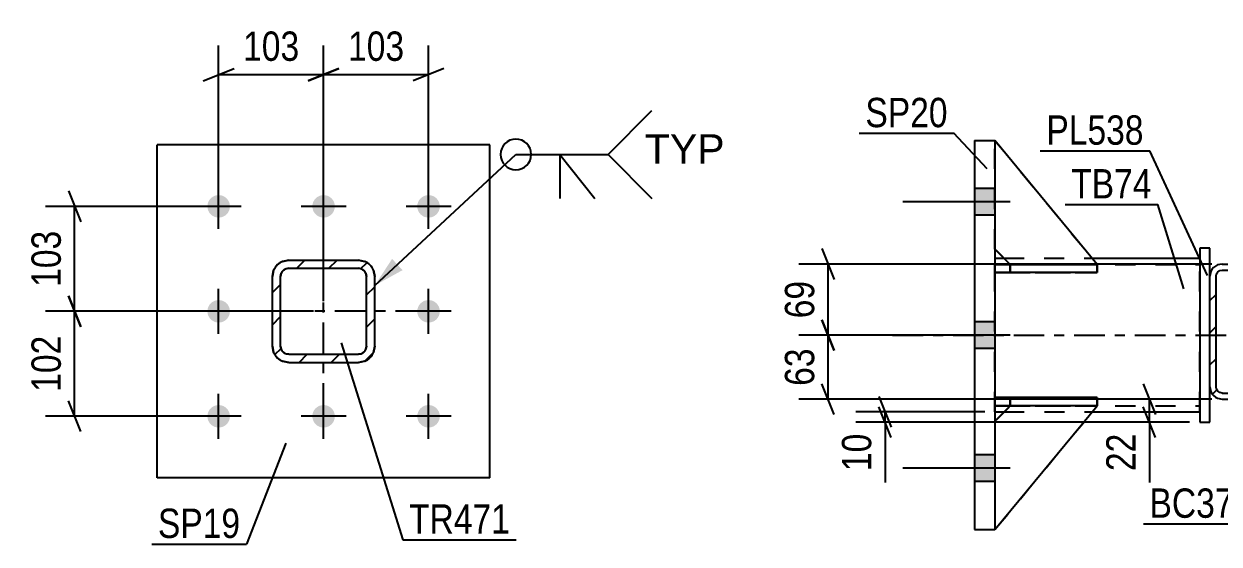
# Model space of a CAD drawing. Header units: millimetres. Extents: x 0 to 841, y 0 to 594.
# Drawn here: x 92.2 to 209, y 141.3 to 192.1 of the extents above; entities that cross this region are included whole.
import ezdxf

# ---------------------------------------------------------------- set-up
doc = ezdxf.new("R2010")
doc.units = ezdxf.units.MM
doc.linetypes.add('DXK_LINE_DOT2', pattern=[3.9198, 1.9599, -1.9599])
doc.linetypes.add('DXK_LINE_DOT3', pattern=[5.9187, 2.979, -0.9799, 0.9799, -0.9799])
doc.styles.add('Arial', font='ARIAL.TTF', dxfattribs={"height": 0.2})
doc.styles.add('Arial Narrow', font='ARIALN.TTF', dxfattribs={"height": 0.2})

# ---------------------------------------------------------------- blocks, each defined once
blk = doc.blocks.new('Part-814521622-6647 - 6501')
at = {"color": 2, "linetype": 'Continuous'}
for p, q in [((137.77, 180.25), (105.27, 180.25)), ((105.27, 147.75), (105.27, 180.25)), ((137.77, 147.75), (137.77, 180.25)), ((137.77, 147.75), (105.27, 147.75))]:
    blk.add_line(p, q, dxfattribs=at)
blk = doc.blocks.new('Bolt-814521622-6539 - 6501')
at = {"linetype": 'Continuous'}
for points in [[(111.27, 173.15, -1), (111.27, 175.35, -1)], [(121.52, 173.15, -1), (121.52, 175.35, -1)], [(131.77, 173.15, -1), (131.77, 175.35, -1)], [(111.27, 162.9, -1), (111.27, 165.1, -1)], [(131.77, 162.9, -1), (131.77, 165.1, -1)], [(111.27, 152.65, -1), (111.27, 154.85, -1)], [(121.52, 152.65, -1), (121.52, 154.85, -1)], [(131.77, 152.65, -1), (131.77, 154.85, -1)]]:
    blk.add_hatch(color=1, dxfattribs=at).paths.add_polyline_path(points)
at = {"color": 1, "linetype": 'Continuous'}
for p, q in [((111.27, 172.05), (111.27, 176.45)), ((121.52, 172.05), (121.52, 176.45)), ((131.77, 172.05), (131.77, 176.45)), ((113.47, 174.25), (109.07, 174.25)), ((123.72, 174.25), (119.32, 174.25)), ((133.97, 174.25), (129.57, 174.25)), ((111.27, 161.8), (111.27, 166.2)), ((131.77, 161.8), (131.77, 166.2)), ((113.47, 164), (109.07, 164)), ((133.97, 164), (129.57, 164)), ((111.27, 151.55), (111.27, 155.95)), ((121.52, 151.55), (121.52, 155.95)), ((131.77, 151.55), (131.77, 155.95)), ((113.47, 153.75), (109.07, 153.75)), ((123.72, 153.75), (119.32, 153.75)), ((133.97, 153.75), (129.57, 153.75))]:
    blk.add_line(p, q, dxfattribs=at)
blk = doc.blocks.new('Part-814521622-6546 - 6501')
at = {"linetype": 'Continuous'}
h = blk.add_hatch(dxfattribs=at)
h.set_pattern_fill('', scale=0.7, style=0, pattern_type=0)
h.set_pattern_definition([(45, (125.5346, 159.1257), (-1.57154, 1.57154), [])])
h.paths.add_polyline_path([(124.92, 159), (125.53, 159.13), (126.05, 159.47), (126.4, 159.99), (126.52, 160.6), (126.52, 167.4), (126.4, 168.02), (126.05, 168.54), (125.53, 168.88), (124.92, 169), (118.12, 169), (117.51, 168.88), (116.99, 168.54), (116.64, 168.02), (116.52, 167.4), (116.52, 160.6), (116.64, 159.99), (116.99, 159.47), (117.51, 159.13), (118.12, 159)])
h.paths.add_polyline_path([(118.12, 159.8), (117.82, 159.86), (117.56, 160.04), (117.38, 160.3), (117.32, 160.6), (117.32, 167.4), (117.38, 167.71), (117.56, 167.97), (117.82, 168.14), (118.12, 168.2), (124.92, 168.2), (125.23, 168.14), (125.49, 167.97), (125.66, 167.71), (125.72, 167.4), (125.72, 160.6), (125.66, 160.3), (125.49, 160.04), (125.23, 159.86), (124.92, 159.8)])
at = {"color": 7, "linetype": 'DXK_LINE_DOT3'}
for p, q in [((121.52, 154), (121.52, 174)), ((131.52, 164), (111.52, 164))]:
    blk.add_line(p, q, dxfattribs=at)
at = {"color": 7, "linetype": 'DXK_LINE_DOT2'}
for p, q in [((117.51, 168.88), (118.12, 169)), ((118.12, 168.2), (117.82, 168.14)), ((118.12, 169), (124.92, 169)), ((118.12, 168.2), (124.92, 168.2)), ((124.92, 169), (125.53, 168.88)), ((125.23, 168.14), (124.92, 168.2)), ((116.52, 167.4), (116.64, 168.02)), ((116.52, 160.6), (116.52, 167.4)), ((117.38, 167.71), (117.32, 167.4)), ((117.32, 160.6), (117.32, 167.4)), ((125.72, 167.4), (125.66, 167.71)), ((125.72, 160.6), (125.72, 167.4)), ((126.4, 168.02), (126.52, 167.4)), ((126.52, 160.6), (126.52, 167.4)), ((116.64, 159.99), (116.52, 160.6)), ((117.32, 160.6), (117.38, 160.3)), ((125.66, 160.3), (125.72, 160.6)), ((126.52, 160.6), (126.4, 159.99)), ((118.12, 159), (117.51, 159.13)), ((117.82, 159.86), (118.12, 159.8)), ((118.12, 159.8), (124.92, 159.8)), ((118.12, 159), (124.92, 159)), ((124.92, 159.8), (125.23, 159.86)), ((125.53, 159.13), (124.92, 159))]:
    blk.add_line(p, q, dxfattribs=at)
at = {"color": 2, "linetype": 'Continuous'}
for p, q in [((118.12, 169), (117.51, 168.88)), ((117.82, 168.14), (118.12, 168.2)), ((118.12, 169), (124.92, 169)), ((118.12, 168.2), (124.92, 168.2)), ((125.53, 168.88), (124.92, 169)), ((124.92, 168.2), (125.23, 168.14)), ((116.64, 168.02), (116.52, 167.4)), ((116.52, 160.6), (116.52, 167.4)), ((117.32, 167.4), (117.38, 167.71)), ((117.32, 160.6), (117.32, 167.4)), ((125.66, 167.71), (125.72, 167.4)), ((125.72, 160.6), (125.72, 167.4)), ((126.52, 167.4), (126.4, 168.02)), ((126.52, 160.6), (126.52, 167.4)), ((116.52, 160.6), (116.64, 159.99)), ((117.38, 160.3), (117.32, 160.6)), ((125.72, 160.6), (125.66, 160.3)), ((126.4, 159.99), (126.52, 160.6)), ((117.51, 159.13), (118.12, 159)), ((118.12, 159.8), (117.82, 159.86)), ((118.12, 159.8), (124.92, 159.8)), ((118.12, 159), (124.92, 159)), ((125.23, 159.86), (124.92, 159.8)), ((124.92, 159), (125.53, 159.13))]:
    blk.add_line(p, q, dxfattribs=at)
at = {"color": 7, "linetype": 'DXK_LINE_DOT2'}
for centre, radius, start, end in [((118.12, 167.4), 1.6, 112.5, 157.5), ((118.12, 167.4), 0.8, 112.5, 157.5), ((124.92, 167.4), 0.8, 22.5, 67.5), ((124.92, 167.4), 1.6, 22.5, 67.5), ((118.12, 160.6), 1.6, 202.5, 247.5), ((118.12, 160.6), 0.8, 202.5, 247.5), ((124.92, 160.6), 0.8, 292.5, 337.5), ((124.92, 160.6), 1.6, 292.5, 337.5)]:
    blk.add_arc(centre, radius, start, end, dxfattribs=at)
at = {"color": 2, "linetype": 'Continuous'}
for centre, radius, start, end in [((118.12, 167.4), 1.6, 112.5, 157.5), ((118.12, 167.4), 0.8, 112.5, 157.5), ((124.92, 167.4), 0.8, 22.5, 67.5), ((124.92, 167.4), 1.6, 22.5, 67.5), ((118.12, 160.6), 1.6, 202.5, 247.5), ((118.12, 160.6), 0.8, 202.5, 247.5), ((124.92, 160.6), 0.8, 292.5, 337.5), ((124.92, 160.6), 1.6, 292.5, 337.5)]:
    blk.add_arc(centre, radius, start, end, dxfattribs=at)
blk = doc.blocks.new('Part-814521622-6793 - 6751')
at = {"color": 2, "linetype": 'Continuous'}
for p, q in [((188.59, 154.77), (187.09, 153.27)), ((187.09, 142.68), (197.09, 154.77)), ((197.09, 154.77), (188.59, 154.77)), ((188.59, 154.77), (188.59, 154.77)), ((197.09, 154.77), (197.09, 154.77))]:
    blk.add_line(p, q, dxfattribs=at)
at = {"color": 7, "linetype": 'DXK_LINE_DOT2'}
for p, q in [((187.09, 153.27), (188.59, 154.77)), ((187.09, 142.68), (197.09, 154.77)), ((188.59, 154.77), (197.09, 154.77)), ((187.09, 153.27), (187.09, 142.68))]:
    blk.add_line(p, q, dxfattribs=at)
blk = doc.blocks.new('Part-814521622-6782 - 6751')
at = {"color": 7, "linetype": 'DXK_LINE_DOT2'}
for p, q in [((188.59, 154.77), (187.09, 153.27)), ((187.09, 142.68), (197.09, 154.77)), ((187.09, 153.27), (188.59, 154.77)), ((187.09, 142.68), (197.09, 154.77)), ((197.09, 154.77), (188.59, 154.77)), ((188.59, 154.77), (188.59, 154.77)), ((188.59, 154.77), (197.09, 154.77)), ((197.09, 154.77), (197.09, 154.77)), ((187.09, 153.27), (187.09, 142.68))]:
    blk.add_line(p, q, dxfattribs=at)
blk = doc.blocks.new('Part-814521622-6766 - 6751')
at = {"linetype": 'Continuous'}
h = blk.add_hatch(dxfattribs=at)
h.set_pattern_fill('', scale=0.7, style=0, pattern_type=0)
h.set_pattern_definition([(45, (220.5468, 155.5135), (-1.57154, 1.57154), [])])
h.paths.add_polyline_path([(220.09, 155.42), (220.55, 155.51), (220.94, 155.77), (221.2, 156.16), (221.29, 156.62), (221.29, 167.42), (221.2, 167.88), (220.94, 168.27), (220.55, 168.53), (220.09, 168.62), (209.29, 168.62), (208.83, 168.53), (208.44, 168.27), (208.18, 167.88), (208.09, 167.42), (208.09, 156.62), (208.18, 156.16), (208.44, 155.77), (208.83, 155.51), (209.29, 155.42)])
h.paths.add_polyline_path([(209.29, 156.02), (209.06, 156.07), (208.86, 156.2), (208.73, 156.39), (208.69, 156.62), (208.69, 167.42), (208.73, 167.65), (208.86, 167.85), (209.06, 167.98), (209.29, 168.02), (220.09, 168.02), (220.32, 167.98), (220.51, 167.85), (220.64, 167.65), (220.69, 167.42), (220.69, 156.62), (220.64, 156.39), (220.51, 156.2), (220.32, 156.07), (220.09, 156.02)])
at = {"color": 2, "linetype": 'Continuous'}
for p, q in [((209.29, 168.62), (208.83, 168.53)), ((209.29, 168.62), (220.09, 168.62)), ((220.55, 168.53), (220.09, 168.62)), ((208.18, 167.88), (208.09, 167.42)), ((208.09, 156.62), (208.09, 167.42)), ((208.69, 167.42), (208.73, 167.65)), ((208.69, 156.62), (208.69, 167.42)), ((208.73, 167.65), (208.86, 167.85)), ((208.86, 167.85), (209.06, 167.98)), ((209.06, 167.98), (209.29, 168.02)), ((209.29, 168.02), (220.09, 168.02)), ((220.09, 168.02), (220.32, 167.98)), ((220.32, 167.98), (220.51, 167.85)), ((220.51, 167.85), (220.64, 167.65)), ((220.64, 167.65), (220.69, 167.42)), ((220.69, 156.62), (220.69, 167.42)), ((221.29, 167.42), (221.2, 167.88)), ((221.29, 156.62), (221.29, 167.42)), ((208.09, 156.62), (208.18, 156.16)), ((208.73, 156.39), (208.69, 156.62)), ((220.69, 156.62), (220.64, 156.39)), ((221.2, 156.16), (221.29, 156.62)), ((208.86, 156.2), (208.73, 156.39)), ((208.83, 155.51), (209.29, 155.42)), ((209.06, 156.07), (208.86, 156.2)), ((209.29, 156.02), (209.06, 156.07)), ((209.29, 156.02), (220.09, 156.02)), ((209.29, 155.42), (220.09, 155.42)), ((220.32, 156.07), (220.09, 156.02)), ((220.09, 155.42), (220.55, 155.51)), ((220.51, 156.2), (220.32, 156.07)), ((220.64, 156.39), (220.51, 156.2))]:
    blk.add_line(p, q, dxfattribs=at)
at = {"color": 7, "linetype": 'DXK_LINE_DOT3'}
blk.add_line((214.69, 162.02), (214.69, 162.02), dxfattribs=at)
at = {"color": 2, "linetype": 'Continuous'}
for centre, start, end in [((209.29, 167.42), 112.5, 157.5), ((220.09, 167.42), 22.5, 67.5), ((209.29, 156.62), 202.5, 247.5), ((220.09, 156.62), 292.5, 337.5)]:
    blk.add_arc(centre, 1.2, start, end, dxfattribs=at)
blk = doc.blocks.new('Part-814521622-6788 - 6751')
at = {"color": 2, "linetype": 'Continuous'}
for p, q in [((187.09, 154.78), (187.09, 155.58)), ((197.09, 155.58), (187.09, 155.58)), ((197.09, 154.78), (197.09, 155.58)), ((197.09, 154.78), (187.09, 154.78)), ((187.09, 154.78), (187.09, 154.78))]:
    blk.add_line(p, q, dxfattribs=at)
at = {"color": 7, "linetype": 'DXK_LINE_DOT2'}
for p, q in [((188.59, 155.58), (187.09, 155.58)), ((188.59, 154.78), (188.59, 155.58)), ((197.09, 155.58), (188.59, 155.58)), ((187.09, 154.78), (188.59, 154.78)), ((188.59, 154.78), (197.09, 154.78))]:
    blk.add_line(p, q, dxfattribs=at)
blk = doc.blocks.new('Part-814521622-6789 - 6751')
at = {"color": 7, "linetype": 'DXK_LINE_DOT2'}
for p, q in [((187.09, 168.58), (188.59, 168.58)), ((196.85, 168.58), (187.09, 168.58)), ((187.09, 168.58), (187.09, 168.58)), ((187.09, 168.58), (187.09, 167.78)), ((187.09, 168.58), (187.09, 167.78)), ((188.59, 168.58), (197.09, 168.58)), ((188.59, 168.58), (188.59, 167.78)), ((197.09, 168.58), (197.09, 167.78)), ((188.59, 167.78), (187.09, 167.78)), ((187.09, 167.78), (197.09, 167.78)), ((187.09, 167.78), (187.09, 167.78)), ((197.09, 167.78), (188.59, 167.78))]:
    blk.add_line(p, q, dxfattribs=at)
blk = doc.blocks.new('Part-814521622-6790 - 6751')
at = {"color": 7, "linetype": 'DXK_LINE_DOT2'}
for p, q in [((187.09, 155.58), (188.59, 155.58)), ((197.09, 155.58), (187.09, 155.58)), ((187.09, 155.58), (187.09, 155.58)), ((187.09, 155.58), (187.09, 154.78)), ((187.09, 155.58), (187.09, 154.78)), ((188.59, 155.58), (197.09, 155.58)), ((188.59, 155.58), (188.59, 154.78)), ((197.09, 155.58), (197.09, 154.78)), ((188.59, 154.78), (187.09, 154.78)), ((187.09, 154.78), (197.09, 154.78)), ((187.09, 154.78), (187.09, 154.78)), ((197.09, 154.78), (188.59, 154.78))]:
    blk.add_line(p, q, dxfattribs=at)
blk = doc.blocks.new('Part-814521622-6791 - 6751')
at = {"color": 2, "linetype": 'Continuous'}
for p, q in [((197.09, 168.57), (187.09, 180.68)), ((188.58, 168.58), (187.09, 170.07)), ((195.84, 168.57), (197.09, 168.57)), ((197.09, 168.57), (197.09, 168.57))]:
    blk.add_line(p, q, dxfattribs=at)
at = {"color": 7, "linetype": 'DXK_LINE_DOT2'}
for p, q in [((187.09, 170.07), (187.09, 180.68)), ((187.09, 180.68), (197.09, 168.57)), ((188.59, 168.57), (187.09, 170.07)), ((188.59, 168.57), (188.58, 168.58)), ((197.09, 168.57), (188.59, 168.57)), ((188.59, 168.57), (188.59, 168.57)), ((188.59, 168.57), (195.84, 168.57))]:
    blk.add_line(p, q, dxfattribs=at)
blk = doc.blocks.new('Part-814521622-6792 - 6751')
at = {"color": 7, "linetype": 'DXK_LINE_DOT2'}
for p, q in [((187.09, 170.07), (187.09, 180.68)), ((187.09, 180.68), (197.09, 168.57)), ((187.09, 180.68), (197.09, 168.57)), ((188.59, 168.57), (187.09, 170.07)), ((188.59, 168.57), (187.09, 170.07)), ((197.09, 168.57), (188.59, 168.57)), ((188.59, 168.57), (188.59, 168.57)), ((188.59, 168.57), (197.09, 168.57)), ((197.09, 168.57), (197.09, 168.57))]:
    blk.add_line(p, q, dxfattribs=at)
blk = doc.blocks.new('Part-814521622-6801 - 6751')
at = {"color": 2, "linetype": 'Continuous'}
for p, q in [((185.09, 180.68), (187.09, 180.68)), ((185.09, 180.68), (185.09, 142.68)), ((187.09, 180.68), (187.09, 142.68)), ((185.09, 142.68), (187.09, 142.68))]:
    blk.add_line(p, q, dxfattribs=at)
blk = doc.blocks.new('Part-814521622-6807 - 6751')
at = {"color": 2, "linetype": 'Continuous'}
for p, q in [((187.09, 167.78), (187.09, 168.58)), ((187.09, 168.58), (195.84, 168.58)), ((197.09, 168.58), (197.08, 168.58)), ((197.09, 167.78), (197.09, 168.58)), ((197.09, 167.78), (187.09, 167.78)), ((187.09, 167.78), (187.09, 167.78))]:
    blk.add_line(p, q, dxfattribs=at)
at = {"color": 7, "linetype": 'DXK_LINE_DOT2'}
for p, q in [((188.59, 168.58), (187.09, 168.58)), ((188.59, 167.78), (188.59, 168.58)), ((188.59, 168.58), (197.08, 168.58)), ((187.09, 167.78), (188.59, 167.78)), ((188.59, 167.78), (197.09, 167.78))]:
    blk.add_line(p, q, dxfattribs=at)
blk = doc.blocks.new('Part-814521622-6839 - 6751')
at = {"color": 2, "linetype": 'Continuous'}
for p, q in [((187.09, 169.18), (187.98, 169.18)), ((196.58, 169.18), (207.09, 169.18)), ((187.09, 154.18), (188, 154.18)), ((196.6, 154.18), (207.09, 154.18))]:
    blk.add_line(p, q, dxfattribs=at)
at = {"color": 7, "linetype": 'DXK_LINE_DOT2'}
for p, q in [((187.09, 154.18), (187.09, 169.18)), ((187.09, 168.58), (207.09, 168.58)), ((187.98, 169.18), (196.58, 169.18)), ((207.09, 154.18), (207.09, 169.18)), ((187.09, 154.78), (207.09, 154.78)), ((188, 154.18), (196.6, 154.18))]:
    blk.add_line(p, q, dxfattribs=at)
at = {"color": 7, "linetype": 'DXK_LINE_DOT3'}
blk.add_line((177.09, 161.68), (217.09, 161.68), dxfattribs=at)
blk = doc.blocks.new('Part-814521622-6844 - 6751')
at = {"color": 2, "linetype": 'Continuous'}
for p, q in [((208.09, 170.18), (207.09, 170.18)), ((207.09, 170.18), (207.09, 153.18)), ((208.09, 167.42), (208.09, 170.18)), ((208.09, 153.18), (208.09, 156.62)), ((207.09, 153.18), (208.09, 153.18))]:
    blk.add_line(p, q, dxfattribs=at)
at = {"color": 7, "linetype": 'DXK_LINE_DOT2'}
blk.add_line((208.09, 156.62), (208.09, 167.42), dxfattribs=at)
blk = doc.blocks.new('Bolt-814521622-6887 - 6751')
at = {"linetype": 'Continuous'}
for points in [[(187.09, 173.38), (187.09, 175.98), (185.09, 175.98), (185.09, 173.38)], [(187.09, 173.38), (187.09, 175.98), (185.09, 175.98), (185.09, 173.38)], [(187.09, 173.38), (187.09, 175.98), (185.09, 175.98), (185.09, 173.38)], [(187.09, 160.38), (187.09, 162.98), (185.09, 162.98), (185.09, 160.38)], [(187.09, 160.38), (187.09, 162.98), (185.09, 162.98), (185.09, 160.38)], [(187.09, 147.38), (187.09, 149.98), (185.09, 149.98), (185.09, 147.38)], [(187.09, 147.38), (187.09, 149.98), (185.09, 149.98), (185.09, 147.38)], [(187.09, 147.38), (187.09, 149.98), (185.09, 149.98), (185.09, 147.38)]]:
    blk.add_hatch(color=1, dxfattribs=at).paths.add_polyline_path(points)
at = {"color": 1, "linetype": 'Continuous'}
for p, q in [((187.09, 175.98), (185.09, 175.98)), ((187.09, 175.98), (185.09, 175.98)), ((187.09, 175.98), (185.09, 175.98)), ((188.59, 174.68), (178.09, 174.68)), ((188.59, 174.68), (178.09, 174.68)), ((188.59, 174.68), (178.09, 174.68)), ((187.09, 173.38), (185.09, 173.38)), ((187.09, 173.38), (185.09, 173.38)), ((187.09, 173.38), (185.09, 173.38)), ((187.09, 162.98), (185.09, 162.98)), ((187.09, 162.98), (185.09, 162.98)), ((188.59, 161.68), (178.09, 161.68)), ((188.59, 161.68), (178.09, 161.68)), ((187.09, 160.38), (185.09, 160.38)), ((187.09, 160.38), (185.09, 160.38)), ((187.09, 149.98), (185.09, 149.98)), ((187.09, 149.98), (185.09, 149.98)), ((187.09, 149.98), (185.09, 149.98)), ((188.59, 148.68), (178.09, 148.68)), ((188.59, 148.68), (178.09, 148.68)), ((188.59, 148.68), (178.09, 148.68)), ((187.09, 147.38), (185.09, 147.38)), ((187.09, 147.38), (185.09, 147.38)), ((187.09, 147.38), (185.09, 147.38))]:
    blk.add_line(p, q, dxfattribs=at)
blk = doc.blocks.new('StraightDimension-814521622-6667 - 6501')
at = {"color": 7, "linetype": 'Continuous'}
for p, q in [((96.6, 165.5), (97.8, 162.5)), ((120.52, 164), (94.35, 164)), ((97.2, 153.75), (97.2, 164)), ((97.8, 152.25), (96.6, 155.25)), ((110.27, 153.75), (94.35, 153.75))]:
    blk.add_line(p, q, dxfattribs=at)
at = {"color": 0}
blk.add_wipeout([(96.45, 162.22), (92.25, 162.22), (92.25, 155.54), (96.45, 155.54)], dxfattribs=at)
at = {"color": 3, "style": 'Arial Narrow'}
blk.add_text('102', height=2.863, rotation=90.0002, dxfattribs=at).set_placement((95.85, 156.14))
blk = doc.blocks.new('StraightDimension-814521622-6684 - 6501')
at = {"color": 7, "linetype": 'Continuous'}
for p, q in [((96.6, 175.75), (97.8, 172.75)), ((110.27, 174.25), (94.35, 174.25)), ((97.2, 164), (97.2, 174.25)), ((97.8, 162.5), (96.6, 165.5)), ((120.52, 164), (94.35, 164))]:
    blk.add_line(p, q, dxfattribs=at)
at = {"color": 0}
blk.add_wipeout([(96.45, 172.47), (92.25, 172.47), (92.25, 165.79), (96.45, 165.79)], dxfattribs=at)
at = {"color": 3, "style": 'Arial Narrow'}
blk.add_text('103', height=2.863, rotation=90.0002, dxfattribs=at).set_placement((95.85, 166.39))
blk = doc.blocks.new('StraightDimension-814521622-6702 - 6501')
at = {"color": 7, "linetype": 'Continuous'}
for p, q in [((111.27, 175.25), (111.27, 189.96)), ((121.52, 165), (121.52, 189.96)), ((109.77, 186.51), (112.77, 187.71)), ((111.27, 187.11), (121.52, 187.11)), ((123.02, 187.71), (120.02, 186.51))]:
    blk.add_line(p, q, dxfattribs=at)
at = {"color": 0}
blk.add_wipeout([(119.74, 187.86), (119.74, 192.06), (113.06, 192.06), (113.06, 187.86)], dxfattribs=at)
at = {"color": 3, "style": 'Arial Narrow'}
blk.add_text('103', height=2.863, dxfattribs=at).set_placement((113.66, 188.46))
blk = doc.blocks.new('StraightDimension-814521622-6719 - 6501')
at = {"color": 7, "linetype": 'Continuous'}
for p, q in [((121.52, 165), (121.52, 189.96)), ((131.77, 175.25), (131.77, 189.96)), ((120.02, 186.51), (123.02, 187.71)), ((121.52, 187.11), (131.77, 187.11)), ((133.27, 187.71), (130.27, 186.51))]:
    blk.add_line(p, q, dxfattribs=at)
at = {"color": 0}
blk.add_wipeout([(129.99, 187.86), (129.99, 192.06), (123.31, 192.06), (123.31, 187.86)], dxfattribs=at)
at = {"color": 3, "style": 'Arial Narrow'}
blk.add_text('103', height=2.863, dxfattribs=at).set_placement((123.91, 188.46))
blk = doc.blocks.new('StraightDimension-814521622-6938 - 6751')
at = {"color": 7, "linetype": 'Continuous'}
for p, q in [((170.19, 170.12), (171.39, 167.12)), ((208.29, 168.62), (167.94, 168.62)), ((170.79, 161.68), (170.79, 168.62)), ((171.39, 160.18), (170.19, 163.18)), ((179.13, 161.68), (167.94, 161.68))]:
    blk.add_line(p, q, dxfattribs=at)
at = {"color": 0}
blk.add_wipeout([(170.04, 167.58), (165.84, 167.58), (165.84, 162.72), (170.04, 162.72)], dxfattribs=at)
at = {"color": 3, "style": 'Arial Narrow'}
blk.add_text('69', height=2.863, rotation=90.0002, dxfattribs=at).set_placement((169.44, 163.32))
blk = doc.blocks.new('StraightDimension-814521622-6980 - 6751')
at = {"color": 7, "linetype": 'Continuous'}
for p, q in [((201.58, 156.92), (202.78, 153.92)), ((208.29, 155.42), (199.33, 155.42)), ((202.18, 153.18), (202.18, 155.42)), ((202.78, 151.68), (201.58, 154.68)), ((206.09, 153.18), (199.33, 153.18)), ((202.18, 153.18), (202.18, 147.28)), ((202.18, 153.18), (202.18, 147.28))]:
    blk.add_line(p, q, dxfattribs=at)
at = {"color": 0}
blk.add_wipeout([(201.43, 152.66), (197.23, 152.66), (197.23, 147.8), (201.43, 147.8)], dxfattribs=at)
at = {"color": 3, "style": 'Arial Narrow'}
blk.add_text('22', height=2.863, rotation=90.0002, dxfattribs=at).set_placement((200.83, 148.4))
blk = doc.blocks.new('StraightDimension-814521622-7013 - 6751')
at = {"color": 7, "linetype": 'Continuous'}
for p, q in [((175.76, 155.68), (176.96, 152.68)), ((186.09, 154.18), (173.51, 154.18)), ((176.96, 151.68), (175.76, 154.68)), ((176.36, 153.18), (176.36, 154.18)), ((206.09, 153.18), (173.51, 153.18)), ((176.36, 153.18), (176.36, 147.28)), ((176.36, 153.18), (176.36, 147.28))]:
    blk.add_line(p, q, dxfattribs=at)
at = {"color": 0}
blk.add_wipeout([(175.61, 152.66), (171.41, 152.66), (171.41, 147.8), (175.61, 147.8)], dxfattribs=at)
at = {"color": 3, "style": 'Arial Narrow'}
blk.add_text('10', height=2.863, rotation=90.0002, dxfattribs=at).set_placement((175.01, 148.4))
blk = doc.blocks.new('StraightDimension-814521622-6949 - 6751')
at = {"color": 7, "linetype": 'Continuous'}
for p, q in [((170.19, 163.18), (171.39, 160.18)), ((179.13, 161.68), (167.94, 161.68)), ((170.79, 155.42), (170.79, 161.68)), ((171.39, 153.92), (170.19, 156.92)), ((208.29, 155.42), (167.94, 155.42))]:
    blk.add_line(p, q, dxfattribs=at)
at = {"color": 0}
blk.add_wipeout([(170.04, 160.98), (165.84, 160.98), (165.84, 156.12), (170.04, 156.12)], dxfattribs=at)
at = {"color": 3, "style": 'Arial Narrow'}
blk.add_text('63', height=2.863, rotation=90.0002, dxfattribs=at).set_placement((169.44, 156.72))
blk = doc.blocks.new('Mark-814521622-6643 - 6501')
at = {"color": 30, "linetype": 'Continuous'}
for p in [(117.83, 151.11), (104.74, 141.27)]:
    blk.add_line(p, (113.98, 141.27), dxfattribs=at)
at = {"color": 0}
blk.add_wipeout([(113.38, 141.87), (113.38, 144.87), (105.34, 144.87), (105.34, 141.87)], dxfattribs=at)
blk.add_wipeout([(113.38, 141.87), (113.38, 144.87), (105.34, 144.87), (105.34, 141.87)], dxfattribs=at)
at = {"color": 3, "style": 'Arial Narrow'}
blk.add_text('SP19', height=2.863, dxfattribs=at).set_placement((105.34, 141.87))
blk = doc.blocks.new('Mark-814521622-6542 - 6501')
at = {"color": 30, "linetype": 'Continuous'}
for p, q in [((123.25, 160.91), (129.27, 141.69)), ((129.27, 141.69), (140.34, 141.69))]:
    blk.add_line(p, q, dxfattribs=at)
at = {"color": 0}
blk.add_wipeout([(139.74, 142.29), (139.74, 145.29), (129.87, 145.29), (129.87, 142.29)], dxfattribs=at)
blk.add_wipeout([(139.74, 142.29), (139.74, 145.29), (129.87, 145.29), (129.87, 142.29)], dxfattribs=at)
at = {"color": 3, "style": 'Arial Narrow'}
blk.add_text('TR471', height=2.863, dxfattribs=at).set_placement((129.87, 142.29))
blk = doc.blocks.new('WeldMark-814521622-6736 - 6501')
at = {"linetype": 'Continuous'}
blk.add_hatch(color=30, dxfattribs=at).paths.add_polyline_path([(129.23, 168.02), (126.52, 166.53), (128.21, 169.12)])
at = {"color": 30, "linetype": 'Continuous'}
for p, q in [((126.52, 166.53), (140.3, 179.32)), ((140.3, 179.32), (149.3, 179.32))]:
    blk.add_line(p, q, dxfattribs=at)
at = {"color": 3, "linetype": 'Continuous'}
for q in [(148.02, 175.03), (144.59, 175.03)]:
    blk.add_line((144.59, 179.32), q, dxfattribs=at)
for start, end in [(90, 270), (270, 90)]:
    blk.add_arc((140.3, 179.32), 1.5, start, end, dxfattribs=at)
at = {"color": 0, "linetype": 'Continuous'}
blk.add_wipeout([(160.68, 178.42), (160.68, 181.42), (152.9, 181.42), (152.9, 178.42)], dxfattribs=at)
blk.add_wipeout([(160.68, 178.42), (160.68, 181.42), (152.9, 181.42), (152.9, 178.42)], dxfattribs=at)
at = {"color": 3, "linetype": 'Continuous'}
for q in [(153.59, 183.61), (153.59, 175.03)]:
    blk.add_line((149.3, 179.32), q, dxfattribs=at)
at = {"color": 3, "linetype": 'Continuous', "style": 'Arial'}
blk.add_text('TYP', height=2.865, dxfattribs=at).set_placement((152.9, 178.42))
blk = doc.blocks.new('Mark-814521622-6762 - 6751')
at = {"color": 30, "linetype": 'Continuous'}
for p in [(219.39, 157.34), (201.59, 143.24)]:
    blk.add_line(p, (212.84, 143.24), dxfattribs=at)
at = {"color": 0}
blk.add_wipeout([(212.24, 143.84), (212.24, 146.84), (202.19, 146.84), (202.19, 143.84)], dxfattribs=at)
blk.add_wipeout([(212.24, 143.84), (212.24, 146.84), (202.19, 146.84), (202.19, 143.84)], dxfattribs=at)
at = {"color": 3, "style": 'Arial Narrow'}
blk.add_text('BC371', height=2.863, dxfattribs=at).set_placement((202.19, 143.84))
blk = doc.blocks.new('Mark-814521622-6797 - 6751')
at = {"color": 30, "linetype": 'Continuous'}
for p in [(173.84, 181.38), (186.33, 177.91)]:
    blk.add_line(p, (183.08, 181.38), dxfattribs=at)
at = {"color": 0}
blk.add_wipeout([(182.48, 181.98), (182.48, 184.98), (174.44, 184.98), (174.44, 181.98)], dxfattribs=at)
blk.add_wipeout([(182.48, 181.98), (182.48, 184.98), (174.44, 184.98), (174.44, 181.98)], dxfattribs=at)
at = {"color": 3, "style": 'Arial Narrow'}
blk.add_text('SP20', height=2.863, dxfattribs=at).set_placement((174.44, 181.98))
blk = doc.blocks.new('Mark-814521622-6835 - 6751')
at = {"color": 30, "linetype": 'Continuous'}
for p in [(193.94, 174.42), (205.53, 166.18)]:
    blk.add_line(p, (202.99, 174.42), dxfattribs=at)
at = {"color": 0}
blk.add_wipeout([(202.39, 175.02), (202.39, 178.02), (194.54, 178.02), (194.54, 175.02)], dxfattribs=at)
blk.add_wipeout([(202.39, 175.02), (202.39, 178.02), (194.54, 178.02), (194.54, 175.02)], dxfattribs=at)
at = {"color": 3, "style": 'Arial Narrow'}
blk.add_text('TB74', height=2.863, dxfattribs=at).set_placement((194.54, 175.02))
blk = doc.blocks.new('Mark-814521622-6840 - 6751')
at = {"color": 30, "linetype": 'Continuous'}
for p in [(191.52, 179.67), (207.87, 167.5)]:
    blk.add_line(p, (202.23, 179.67), dxfattribs=at)
at = {"color": 0}
blk.add_wipeout([(201.63, 180.27), (201.63, 183.27), (192.12, 183.27), (192.12, 180.27)], dxfattribs=at)
blk.add_wipeout([(201.63, 180.27), (201.63, 183.27), (192.12, 183.27), (192.12, 180.27)], dxfattribs=at)
at = {"color": 3, "style": 'Arial Narrow'}
blk.add_text('PL538', height=2.863, dxfattribs=at).set_placement((192.12, 180.27))

msp = doc.modelspace()

# ---------------------------------------------------------------- block references
for name in ['Part-814521622-6647 - 6501', 'Part-814521622-6801 - 6751', 'Part-814521622-6791 - 6751', 'Part-814521622-6792 - 6751', 'Bolt-814521622-6539 - 6501', 'Bolt-814521622-6887 - 6751', 'Part-814521622-6546 - 6501', 'Part-814521622-6844 - 6751', 'Part-814521622-6839 - 6751', 'Part-814521622-6789 - 6751', 'Part-814521622-6807 - 6751', 'Part-814521622-6766 - 6751', 'Part-814521622-6788 - 6751', 'Part-814521622-6790 - 6751', 'Part-814521622-6793 - 6751', 'Part-814521622-6782 - 6751']:
    msp.add_blockref(name, (0, 0))

# ---------------------------------------------------------------- next in the draw order: block references
for name in ['Mark-814521622-6797 - 6751', 'StraightDimension-814521622-6938 - 6751', 'StraightDimension-814521622-6667 - 6501', 'Mark-814521622-6542 - 6501', 'StraightDimension-814521622-6980 - 6751', 'Mark-814521622-6643 - 6501']:
    msp.add_blockref(name, (0, 0))

# ---------------------------------------------------------------- next in the draw order: block references
for name in ['Mark-814521622-6835 - 6751', 'StraightDimension-814521622-6684 - 6501', 'StraightDimension-814521622-7013 - 6751']:
    msp.add_blockref(name, (0, 0))

# ---------------------------------------------------------------- next in the draw order: block references
for name in ['StraightDimension-814521622-6702 - 6501', 'Mark-814521622-6840 - 6751', 'StraightDimension-814521622-6949 - 6751']:
    msp.add_blockref(name, (0, 0))

# ---------------------------------------------------------------- next in the draw order: block references
for name in ['StraightDimension-814521622-6719 - 6501', 'Mark-814521622-6762 - 6751']:
    msp.add_blockref(name, (0, 0))

# ---------------------------------------------------------------- next in the draw order: block references
msp.add_blockref('WeldMark-814521622-6736 - 6501', (0, 0))

doc.saveas('drawing.dxf')
